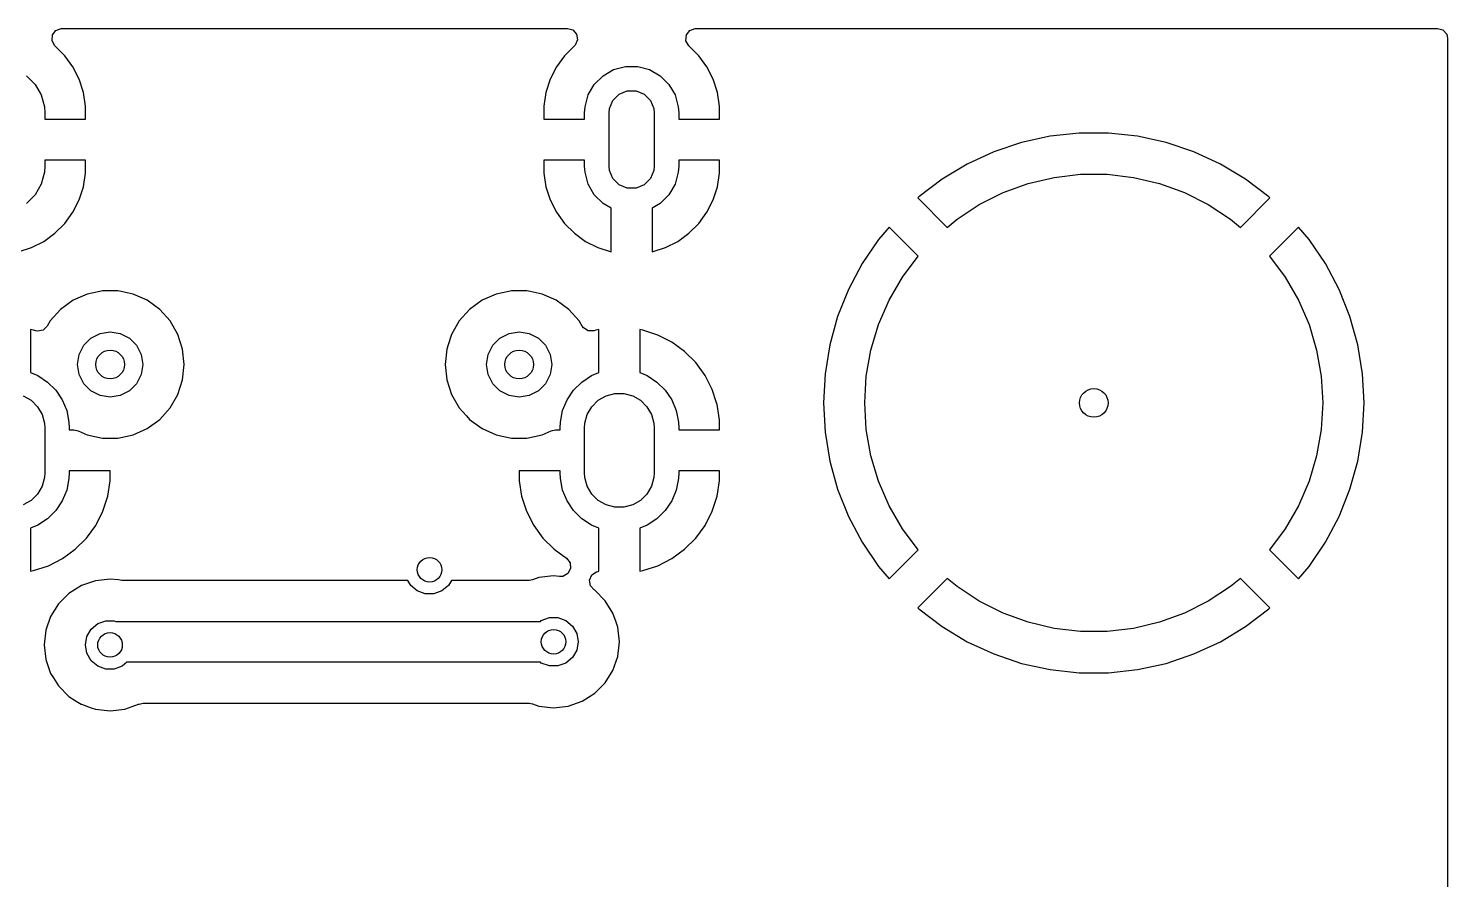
# Model space of a CAD drawing. Extents: x 0.03 to 1.97, y 0.03 to 3.58.
# Drawn here: x 1.287 to 1.97, y 3.171 to 3.58 of the extents above; entities that cross this region are included whole.
import ezdxf

# ---------------------------------------------------------------- set-up
doc = ezdxf.new("R2010")
doc.units = 0
doc.header["$MEASUREMENT"] = 0
doc.layers.add('BLACK', color=7, linetype='CONTINUOUS')

msp = doc.modelspace()

# ---------------------------------------------------------------- linework, layer by layer
at = {"layer": 'BLACK', "linetype": 'CONTINUOUS'}
for p, q in [((1.30043, 3.57932), (1.303, 3.58028)), ((1.303, 3.58028), (1.30335, 3.5803)), ((1.30335, 3.5803), (1.54665, 3.5803)), ((1.54665, 3.5803), (1.54929, 3.57952)), ((1.54929, 3.57952), (1.55109, 3.57744)), ((1.60554, 3.57932), (1.60812, 3.58028)), ((1.60812, 3.58028), (1.60847, 3.5803)), ((1.60847, 3.5803), (1.96541, 3.5803)), ((1.96541, 3.5803), (1.96805, 3.57952)), ((1.96805, 3.57952), (1.96985, 3.57744)), ((1.29858, 3.57438), (1.29878, 3.57712)), ((1.2999, 3.57196), (1.29858, 3.57438)), ((1.29878, 3.57712), (1.30043, 3.57932)), ((1.55148, 3.57472), (1.55034, 3.57222)), ((1.55109, 3.57744), (1.55148, 3.57472)), ((1.6037, 3.57438), (1.6039, 3.57712)), ((1.60502, 3.57196), (1.6037, 3.57438)), ((1.6039, 3.57712), (1.60554, 3.57932)), ((1.96985, 3.57744), (1.9703, 3.57541)), ((1.9703, 3.57541), (1.9703, 0.03459)), ((1.30472, 3.56714), (1.2999, 3.57196)), ((1.30864, 3.56175), (1.30472, 3.56714)), ((1.30472, 3.56714), (1.30472, 3.56714)), ((1.54528, 3.56714), (1.54136, 3.56175)), ((1.5501, 3.57196), (1.54528, 3.56714)), ((1.54528, 3.56714), (1.54528, 3.56714)), ((1.55034, 3.57222), (1.5501, 3.57196)), ((1.60984, 3.56714), (1.60502, 3.57196)), ((1.61376, 3.56175), (1.60984, 3.56714)), ((1.60984, 3.56714), (1.60984, 3.56714)), ((1.31166, 3.55581), (1.30864, 3.56175)), ((1.54136, 3.56175), (1.53834, 3.55581)), ((1.56378, 3.55753), (1.5689, 3.56048)), ((1.5689, 3.56048), (1.5746, 3.56201)), ((1.5746, 3.56201), (1.58051, 3.56201)), ((1.58051, 3.56201), (1.58622, 3.56048)), ((1.58622, 3.56048), (1.59134, 3.55753)), ((1.61678, 3.55581), (1.61376, 3.56175)), ((1.28622, 3.55753), (1.2904, 3.55335)), ((1.2904, 3.55335), (1.29336, 3.54823)), ((1.31372, 3.54948), (1.31166, 3.55581)), ((1.53834, 3.55581), (1.53628, 3.54948)), ((1.55664, 3.54823), (1.5596, 3.55335)), ((1.5596, 3.55335), (1.56378, 3.55753)), ((1.59134, 3.55753), (1.59552, 3.55335)), ((1.59552, 3.55335), (1.59847, 3.54823)), ((1.61884, 3.54948), (1.61678, 3.55581)), ((1.29336, 3.54823), (1.29489, 3.54252)), ((1.31476, 3.5429), (1.31372, 3.54948)), ((1.53628, 3.54948), (1.53524, 3.5429)), ((1.55511, 3.54252), (1.55664, 3.54823)), ((1.56694, 3.54168), (1.56856, 3.54558)), ((1.56856, 3.54558), (1.57154, 3.54857)), ((1.57154, 3.54857), (1.57545, 3.55019)), ((1.57545, 3.55019), (1.57967, 3.55019)), ((1.57967, 3.55019), (1.58357, 3.54857)), ((1.58357, 3.54857), (1.58656, 3.54558)), ((1.58656, 3.54558), (1.58818, 3.54168)), ((1.59847, 3.54823), (1.6, 3.54252)), ((1.61988, 3.5429), (1.61884, 3.54948)), ((1.29489, 3.54252), (1.29508, 3.53957)), ((1.29508, 3.53957), (1.29508, 3.53661)), ((1.31476, 3.53661), (1.31476, 3.5429)), ((1.53524, 3.5429), (1.53524, 3.53661)), ((1.55492, 3.53957), (1.55511, 3.54252)), ((1.55492, 3.53661), (1.55492, 3.53957)), ((1.56673, 3.53957), (1.56694, 3.54168)), ((1.56673, 3.51398), (1.56673, 3.53957)), ((1.58818, 3.54168), (1.58839, 3.53957)), ((1.58839, 3.53957), (1.58839, 3.51398)), ((1.6, 3.54252), (1.6002, 3.53957)), ((1.6002, 3.53957), (1.6002, 3.53661)), ((1.61988, 3.53661), (1.61988, 3.5429)), ((1.29508, 3.53661), (1.31476, 3.53661)), ((1.53524, 3.53661), (1.55492, 3.53661)), ((1.6002, 3.53661), (1.61988, 3.53661)), ((1.76519, 3.52537), (1.75184, 3.52087)), ((1.77895, 3.5284), (1.76519, 3.52537)), ((1.79296, 3.52992), (1.77895, 3.5284)), ((1.80704, 3.52992), (1.79296, 3.52992)), ((1.82105, 3.5284), (1.80704, 3.52992)), ((1.83481, 3.52537), (1.82105, 3.5284)), ((1.84816, 3.52087), (1.83481, 3.52537)), ((1.75184, 3.52087), (1.73905, 3.51496)), ((1.75184, 3.52087), (1.75184, 3.52087)), ((1.86095, 3.51496), (1.84816, 3.52087)), ((1.84816, 3.52087), (1.84816, 3.52087)), ((1.29508, 3.51398), (1.29489, 3.51102)), ((1.31476, 3.51693), (1.29508, 3.51693)), ((1.29508, 3.51693), (1.29508, 3.51398)), ((1.31476, 3.51065), (1.31476, 3.51693)), ((1.53524, 3.51693), (1.53524, 3.51065)), ((1.55492, 3.51693), (1.53524, 3.51693)), ((1.55492, 3.51398), (1.55492, 3.51693)), ((1.55511, 3.51102), (1.55492, 3.51398)), ((1.56694, 3.51186), (1.56673, 3.51398)), ((1.56856, 3.50796), (1.56694, 3.51186)), ((1.58818, 3.51186), (1.58656, 3.50796)), ((1.58839, 3.51398), (1.58818, 3.51186)), ((1.6002, 3.51398), (1.6, 3.51102)), ((1.61988, 3.51693), (1.6002, 3.51693)), ((1.6002, 3.51693), (1.6002, 3.51398)), ((1.61988, 3.51065), (1.61988, 3.51693)), ((1.73905, 3.51496), (1.72698, 3.50769)), ((1.87302, 3.50769), (1.86095, 3.51496)), ((1.29336, 3.50531), (1.2904, 3.5002)), ((1.29489, 3.51102), (1.29336, 3.50531)), ((1.31372, 3.50407), (1.31476, 3.51065)), ((1.53524, 3.51065), (1.53628, 3.50407)), ((1.55664, 3.50531), (1.55511, 3.51102)), ((1.5596, 3.5002), (1.55664, 3.50531)), ((1.57154, 3.50497), (1.56856, 3.50796)), ((1.57545, 3.50336), (1.57154, 3.50497)), ((1.58357, 3.50497), (1.57967, 3.50336)), ((1.58656, 3.50796), (1.58357, 3.50497)), ((1.59847, 3.50531), (1.59552, 3.5002)), ((1.6, 3.51102), (1.59847, 3.50531)), ((1.61884, 3.50407), (1.61988, 3.51065)), ((1.72698, 3.50769), (1.71577, 3.49917)), ((1.72698, 3.50769), (1.72698, 3.50769)), ((1.75634, 3.50122), (1.76838, 3.50561)), ((1.76838, 3.50561), (1.78086, 3.50856)), ((1.78086, 3.50856), (1.79359, 3.51005)), ((1.79359, 3.51005), (1.80641, 3.51005)), ((1.80641, 3.51005), (1.81914, 3.50856)), ((1.81914, 3.50856), (1.83162, 3.50561)), ((1.83162, 3.50561), (1.84366, 3.50122)), ((1.88423, 3.49917), (1.87302, 3.50769)), ((1.87302, 3.50769), (1.87302, 3.50769)), ((1.2904, 3.5002), (1.28622, 3.49602)), ((1.30864, 3.49179), (1.31166, 3.49773)), ((1.31166, 3.49773), (1.31372, 3.50407)), ((1.53628, 3.50407), (1.53834, 3.49773)), ((1.53834, 3.49773), (1.54136, 3.49179)), ((1.56378, 3.49602), (1.5596, 3.5002)), ((1.57967, 3.50336), (1.57545, 3.50336)), ((1.59552, 3.5002), (1.59134, 3.49602)), ((1.61376, 3.49179), (1.61678, 3.49773)), ((1.61678, 3.49773), (1.61884, 3.50407)), ((1.71577, 3.49917), (1.71525, 3.49867)), ((1.71525, 3.49867), (1.71525, 3.49867)), ((1.71525, 3.49867), (1.72945, 3.48446)), ((1.74488, 3.49547), (1.75634, 3.50122)), ((1.84366, 3.50122), (1.85512, 3.49547)), ((1.87055, 3.48446), (1.88475, 3.49867)), ((1.88475, 3.49867), (1.88423, 3.49917)), ((1.88423, 3.49917), (1.88423, 3.49917)), ((1.88475, 3.49867), (1.88475, 3.49867)), ((1.30472, 3.4864), (1.30864, 3.49179)), ((1.54136, 3.49179), (1.54528, 3.4864)), ((1.56772, 3.49374), (1.56378, 3.49602)), ((1.56772, 3.47268), (1.56772, 3.49374)), ((1.59134, 3.49602), (1.5874, 3.49374)), ((1.5874, 3.49374), (1.5874, 3.47268)), ((1.60984, 3.4864), (1.61376, 3.49179)), ((1.73417, 3.48842), (1.74488, 3.49547)), ((1.85512, 3.49547), (1.86583, 3.48842)), ((1.30001, 3.48169), (1.30472, 3.4864)), ((1.30472, 3.4864), (1.30472, 3.4864)), ((1.54528, 3.4864), (1.54528, 3.4864)), ((1.54528, 3.4864), (1.54999, 3.48169)), ((1.60513, 3.48169), (1.60984, 3.4864)), ((1.60984, 3.4864), (1.60984, 3.4864)), ((1.70143, 3.48465), (1.69642, 3.47874)), ((1.71541, 3.47067), (1.70143, 3.48465)), ((1.70143, 3.48465), (1.70143, 3.48465)), ((1.72945, 3.48446), (1.73417, 3.48842)), ((1.86583, 3.48842), (1.87055, 3.48446)), ((1.89857, 3.48465), (1.88459, 3.47067)), ((1.90358, 3.47874), (1.89857, 3.48465)), ((1.89857, 3.48465), (1.89857, 3.48465)), ((1.28869, 3.47475), (1.29462, 3.47778)), ((1.29462, 3.47778), (1.30001, 3.48169)), ((1.30001, 3.48169), (1.30001, 3.48169)), ((1.54999, 3.48169), (1.55538, 3.47778)), ((1.55538, 3.47778), (1.56131, 3.47475)), ((1.59381, 3.47475), (1.59974, 3.47778)), ((1.59974, 3.47778), (1.60513, 3.48169)), ((1.60513, 3.48169), (1.60513, 3.48169)), ((1.69642, 3.47874), (1.68851, 3.46708)), ((1.69642, 3.47874), (1.69642, 3.47874)), ((1.91149, 3.46708), (1.90358, 3.47874)), ((1.28235, 3.4727), (1.28869, 3.47475)), ((1.56131, 3.47475), (1.56765, 3.4727)), ((1.56765, 3.4727), (1.56772, 3.47268)), ((1.5874, 3.47268), (1.58747, 3.4727)), ((1.58747, 3.4727), (1.59381, 3.47475)), ((1.7079, 3.46058), (1.71541, 3.47067)), ((1.88459, 3.47067), (1.8921, 3.46058)), ((1.68851, 3.46708), (1.68191, 3.45463)), ((1.91809, 3.45463), (1.91149, 3.46708)), ((1.70149, 3.44947), (1.7079, 3.46058)), ((1.8921, 3.46058), (1.89851, 3.44947)), ((1.31556, 3.45241), (1.30875, 3.44938)), ((1.32157, 3.45369), (1.31556, 3.45241)), ((1.31556, 3.45241), (1.31556, 3.45241)), ((1.32285, 3.45396), (1.32157, 3.45369)), ((1.3303, 3.45396), (1.32285, 3.45396)), ((1.33185, 3.45363), (1.3303, 3.45396)), ((1.33759, 3.45241), (1.33185, 3.45363)), ((1.3444, 3.44938), (1.33759, 3.45241)), ((1.33759, 3.45241), (1.33759, 3.45241)), ((1.51241, 3.45241), (1.5056, 3.44938)), ((1.51842, 3.45369), (1.51241, 3.45241)), ((1.51241, 3.45241), (1.51241, 3.45241)), ((1.5197, 3.45396), (1.51842, 3.45369)), ((1.52715, 3.45396), (1.5197, 3.45396)), ((1.5287, 3.45363), (1.52715, 3.45396)), ((1.53444, 3.45241), (1.5287, 3.45363)), ((1.54125, 3.44938), (1.53444, 3.45241)), ((1.53444, 3.45241), (1.53444, 3.45241)), ((1.68191, 3.45463), (1.6767, 3.44154)), ((1.68191, 3.45463), (1.68191, 3.45463)), ((1.9233, 3.44154), (1.91809, 3.45463)), ((1.91809, 3.45463), (1.91809, 3.45463)), ((1.30272, 3.445), (1.29773, 3.43946)), ((1.30875, 3.44938), (1.30272, 3.445)), ((1.30875, 3.44938), (1.30875, 3.44938)), ((1.35043, 3.445), (1.3444, 3.44938)), ((1.3444, 3.44938), (1.3444, 3.44938)), ((1.35541, 3.43946), (1.35043, 3.445)), ((1.35043, 3.445), (1.35043, 3.445)), ((1.49957, 3.445), (1.49459, 3.43946)), ((1.5056, 3.44938), (1.49957, 3.445)), ((1.5056, 3.44938), (1.5056, 3.44938)), ((1.54728, 3.445), (1.54125, 3.44938)), ((1.54125, 3.44938), (1.54125, 3.44938)), ((1.55227, 3.43946), (1.54728, 3.445)), ((1.54728, 3.445), (1.54728, 3.445)), ((1.69641, 3.4377), (1.70149, 3.44947)), ((1.89851, 3.44947), (1.90359, 3.4377)), ((1.29628, 3.43694), (1.29429, 3.43504)), ((1.29773, 3.43946), (1.29628, 3.43694)), ((1.29773, 3.43946), (1.29773, 3.43946)), ((1.35914, 3.433), (1.35541, 3.43946)), ((1.49459, 3.43946), (1.49086, 3.433)), ((1.55372, 3.43694), (1.55227, 3.43946)), ((1.55435, 3.43608), (1.55372, 3.43694)), ((1.5567, 3.43466), (1.55435, 3.43608)), ((1.6767, 3.44154), (1.67293, 3.42797)), ((1.6767, 3.44154), (1.6767, 3.44154)), ((1.69274, 3.42542), (1.69641, 3.4377)), ((1.90359, 3.4377), (1.90726, 3.42542)), ((1.92707, 3.42797), (1.9233, 3.44154)), ((1.9233, 3.44154), (1.9233, 3.44154)), ((1.28964, 3.43503), (1.28819, 3.43526)), ((1.28819, 3.43526), (1.28819, 3.41466)), ((1.29055, 3.43474), (1.28964, 3.43503)), ((1.29159, 3.43452), (1.29055, 3.43474)), ((1.29429, 3.43504), (1.29159, 3.43452)), ((1.31383, 3.42776), (1.31732, 3.43124)), ((1.31732, 3.43124), (1.32171, 3.43348)), ((1.32171, 3.43348), (1.32657, 3.43425)), ((1.32657, 3.43425), (1.33144, 3.43348)), ((1.33144, 3.43348), (1.33583, 3.43124)), ((1.33583, 3.43124), (1.33932, 3.42776)), ((1.36144, 3.42592), (1.35914, 3.433)), ((1.49086, 3.433), (1.48922, 3.42797)), ((1.49086, 3.433), (1.49086, 3.433)), ((1.51068, 3.42776), (1.51417, 3.43124)), ((1.51417, 3.43124), (1.51856, 3.43348)), ((1.51856, 3.43348), (1.52343, 3.43425)), ((1.52343, 3.43425), (1.52829, 3.43348)), ((1.52829, 3.43348), (1.53268, 3.43124)), ((1.53268, 3.43124), (1.53617, 3.42776)), ((1.55945, 3.43474), (1.5567, 3.43466)), ((1.56036, 3.43503), (1.55945, 3.43474)), ((1.56181, 3.43526), (1.56036, 3.43503)), ((1.56036, 3.43503), (1.56036, 3.43503)), ((1.56181, 3.41466), (1.56181, 3.43526)), ((1.58295, 3.43503), (1.5815, 3.43526)), ((1.5815, 3.43526), (1.5815, 3.41466)), ((1.59017, 3.43269), (1.58295, 3.43503)), ((1.58295, 3.43503), (1.58295, 3.43503)), ((1.59693, 3.42924), (1.59017, 3.43269)), ((1.59017, 3.43269), (1.59017, 3.43269)), ((1.60307, 3.42478), (1.59693, 3.42924)), ((1.31083, 3.4185), (1.3116, 3.42337)), ((1.3116, 3.42337), (1.31383, 3.42776)), ((1.33932, 3.42776), (1.34155, 3.42337)), ((1.34155, 3.42337), (1.34232, 3.4185)), ((1.36222, 3.4185), (1.36144, 3.42592)), ((1.48856, 3.42592), (1.48778, 3.4185)), ((1.48922, 3.42797), (1.48856, 3.42592)), ((1.50768, 3.4185), (1.50845, 3.42337)), ((1.50845, 3.42337), (1.51068, 3.42776)), ((1.53617, 3.42776), (1.5384, 3.42337)), ((1.5384, 3.42337), (1.53917, 3.4185)), ((1.60844, 3.41941), (1.60307, 3.42478)), ((1.60307, 3.42478), (1.60307, 3.42478)), ((1.67293, 3.42797), (1.67065, 3.41407)), ((1.67293, 3.42797), (1.67293, 3.42797)), ((1.69051, 3.4128), (1.69274, 3.42542)), ((1.90726, 3.42542), (1.90949, 3.4128)), ((1.92935, 3.41407), (1.92707, 3.42797)), ((1.92707, 3.42797), (1.92707, 3.42797)), ((1.3116, 3.41364), (1.31083, 3.4185)), ((1.34232, 3.4185), (1.34155, 3.41364)), ((1.36144, 3.41109), (1.36222, 3.4185)), ((1.48778, 3.4185), (1.48856, 3.41109)), ((1.50845, 3.41364), (1.50768, 3.4185)), ((1.53917, 3.4185), (1.5384, 3.41364)), ((1.6129, 3.41327), (1.60844, 3.41941)), ((1.60844, 3.41941), (1.60844, 3.41941)), ((1.28819, 3.41466), (1.2918, 3.41317)), ((1.2918, 3.41317), (1.29645, 3.41006)), ((1.29645, 3.41006), (1.30041, 3.4061)), ((1.31383, 3.40925), (1.3116, 3.41364)), ((1.31732, 3.40576), (1.31383, 3.40925)), ((1.33932, 3.40925), (1.33583, 3.40576)), ((1.34155, 3.41364), (1.33932, 3.40925)), ((1.35914, 3.404), (1.36144, 3.41109)), ((1.48856, 3.41109), (1.48856, 3.41109)), ((1.48856, 3.41109), (1.49086, 3.404)), ((1.51068, 3.40925), (1.50845, 3.41364)), ((1.51417, 3.40576), (1.51068, 3.40925)), ((1.53617, 3.40925), (1.53268, 3.40576)), ((1.5384, 3.41364), (1.53617, 3.40925)), ((1.54959, 3.4061), (1.55355, 3.41006)), ((1.55355, 3.41006), (1.5582, 3.41317)), ((1.5582, 3.41317), (1.56181, 3.41466)), ((1.5815, 3.41466), (1.58511, 3.41317)), ((1.58511, 3.41317), (1.58976, 3.41006)), ((1.58976, 3.41006), (1.59372, 3.4061)), ((1.61635, 3.40651), (1.6129, 3.41327)), ((1.67065, 3.41407), (1.66989, 3.4)), ((1.67065, 3.41407), (1.67065, 3.41407)), ((1.68976, 3.4), (1.69051, 3.4128)), ((1.90949, 3.4128), (1.91024, 3.4)), ((1.93011, 3.4), (1.92935, 3.41407)), ((1.92935, 3.41407), (1.92935, 3.41407)), ((1.28475, 3.40345), (1.28853, 3.40127)), ((1.30041, 3.4061), (1.30352, 3.40145)), ((1.32171, 3.40353), (1.31732, 3.40576)), ((1.32657, 3.40276), (1.32171, 3.40353)), ((1.33144, 3.40353), (1.32657, 3.40276)), ((1.33583, 3.40576), (1.33144, 3.40353)), ((1.35541, 3.39755), (1.35914, 3.404)), ((1.49086, 3.404), (1.49086, 3.404)), ((1.49086, 3.404), (1.49459, 3.39755)), ((1.51856, 3.40353), (1.51417, 3.40576)), ((1.52343, 3.40276), (1.51856, 3.40353)), ((1.52829, 3.40353), (1.52343, 3.40276)), ((1.53268, 3.40576), (1.52829, 3.40353)), ((1.54648, 3.40145), (1.54959, 3.4061)), ((1.56147, 3.40127), (1.56525, 3.40345)), ((1.56525, 3.40345), (1.56947, 3.40458)), ((1.56947, 3.40458), (1.57384, 3.40458)), ((1.57384, 3.40458), (1.57806, 3.40345)), ((1.57806, 3.40345), (1.58184, 3.40127)), ((1.59372, 3.4061), (1.59683, 3.40145)), ((1.61635, 3.40651), (1.61635, 3.40651)), ((1.61846, 3.4), (1.61635, 3.40651)), ((1.28853, 3.40127), (1.29162, 3.39818)), ((1.29162, 3.39818), (1.29381, 3.3944)), ((1.30352, 3.40145), (1.30566, 3.39628)), ((1.30566, 3.39628), (1.30675, 3.39079)), ((1.35043, 3.39201), (1.35541, 3.39755)), ((1.49459, 3.39755), (1.49801, 3.39375)), ((1.54325, 3.39079), (1.54434, 3.39628)), ((1.54434, 3.39628), (1.54648, 3.40145)), ((1.55619, 3.3944), (1.55838, 3.39818)), ((1.55838, 3.39818), (1.56147, 3.40127)), ((1.58184, 3.40127), (1.58493, 3.39818)), ((1.58493, 3.39818), (1.58711, 3.3944)), ((1.59683, 3.40145), (1.59897, 3.39628)), ((1.59897, 3.39628), (1.60006, 3.39079)), ((1.61869, 3.39929), (1.61846, 3.4)), ((1.61988, 3.39179), (1.61869, 3.39929)), ((1.66989, 3.4), (1.67065, 3.38593)), ((1.66989, 3.4), (1.66989, 3.4)), ((1.69051, 3.3872), (1.68976, 3.4)), ((1.91024, 3.4), (1.90949, 3.3872)), ((1.92935, 3.38593), (1.93011, 3.4)), ((1.93011, 3.4), (1.93011, 3.4)), ((1.29381, 3.3944), (1.29494, 3.39018)), ((1.29494, 3.39018), (1.29508, 3.38799)), ((1.30675, 3.39079), (1.30689, 3.38799)), ((1.3444, 3.38763), (1.35043, 3.39201)), ((1.49801, 3.39375), (1.49957, 3.39201)), ((1.49957, 3.39201), (1.5056, 3.38763)), ((1.54311, 3.38799), (1.54325, 3.39079)), ((1.55492, 3.38799), (1.55506, 3.39018)), ((1.55506, 3.39018), (1.55619, 3.3944)), ((1.58711, 3.3944), (1.58824, 3.39018)), ((1.58824, 3.39018), (1.58839, 3.38799)), ((1.60006, 3.39079), (1.6002, 3.38799)), ((1.61988, 3.38701), (1.61988, 3.39179)), ((1.29508, 3.38799), (1.29508, 3.36634)), ((1.30689, 3.38799), (1.30689, 3.38701)), ((1.30689, 3.38701), (1.30911, 3.38701)), ((1.30911, 3.38701), (1.3111, 3.38659)), ((1.3111, 3.38659), (1.31556, 3.3846)), ((1.31556, 3.3846), (1.31556, 3.3846)), ((1.31556, 3.3846), (1.32285, 3.38305)), ((1.32285, 3.38305), (1.32285, 3.38305)), ((1.32285, 3.38305), (1.3303, 3.38305)), ((1.3303, 3.38305), (1.33759, 3.3846)), ((1.3303, 3.38305), (1.3303, 3.38305)), ((1.33759, 3.3846), (1.3444, 3.38763)), ((1.5056, 3.38763), (1.5056, 3.38763)), ((1.5056, 3.38763), (1.51241, 3.3846)), ((1.51241, 3.3846), (1.51241, 3.3846)), ((1.51241, 3.3846), (1.5197, 3.38305)), ((1.5197, 3.38305), (1.5197, 3.38305)), ((1.5197, 3.38305), (1.52715, 3.38305)), ((1.52715, 3.38305), (1.53444, 3.3846)), ((1.52715, 3.38305), (1.52715, 3.38305)), ((1.53444, 3.3846), (1.53743, 3.38593)), ((1.53743, 3.38593), (1.5389, 3.38659)), ((1.5389, 3.38659), (1.54089, 3.38701)), ((1.54089, 3.38701), (1.54311, 3.38701)), ((1.54311, 3.38701), (1.54311, 3.38799)), ((1.55492, 3.36634), (1.55492, 3.38799)), ((1.58839, 3.38799), (1.58839, 3.36634)), ((1.6002, 3.38799), (1.6002, 3.38701)), ((1.6002, 3.38701), (1.61988, 3.38701)), ((1.67065, 3.38593), (1.67065, 3.38593)), ((1.67065, 3.38593), (1.67293, 3.37203)), ((1.69274, 3.37458), (1.69051, 3.3872)), ((1.90949, 3.3872), (1.90726, 3.37458)), ((1.92707, 3.37203), (1.92935, 3.38593)), ((1.92935, 3.38593), (1.92935, 3.38593)), ((1.69641, 3.3623), (1.69274, 3.37458)), ((1.90726, 3.37458), (1.90359, 3.3623)), ((1.67293, 3.37203), (1.67293, 3.37203)), ((1.67293, 3.37203), (1.6767, 3.35846)), ((1.9233, 3.35846), (1.92707, 3.37203)), ((1.92707, 3.37203), (1.92707, 3.37203)), ((1.29494, 3.36415), (1.29381, 3.35994)), ((1.29508, 3.36634), (1.29494, 3.36415)), ((1.30675, 3.36354), (1.30566, 3.35805)), ((1.30689, 3.36634), (1.30675, 3.36354)), ((1.32657, 3.36732), (1.30689, 3.36732)), ((1.30689, 3.36732), (1.30689, 3.36634)), ((1.32539, 3.35505), (1.32657, 3.36254)), ((1.32657, 3.36254), (1.32657, 3.36732)), ((1.54311, 3.36732), (1.52343, 3.36732)), ((1.52343, 3.36732), (1.52343, 3.36254)), ((1.52343, 3.36254), (1.52461, 3.35505)), ((1.54311, 3.36634), (1.54311, 3.36732)), ((1.54325, 3.36354), (1.54311, 3.36634)), ((1.54434, 3.35805), (1.54325, 3.36354)), ((1.55506, 3.36415), (1.55492, 3.36634)), ((1.55619, 3.35994), (1.55506, 3.36415)), ((1.58824, 3.36415), (1.58711, 3.35994)), ((1.58839, 3.36634), (1.58824, 3.36415)), ((1.60006, 3.36354), (1.59897, 3.35805)), ((1.6002, 3.36634), (1.60006, 3.36354)), ((1.61988, 3.36732), (1.6002, 3.36732)), ((1.6002, 3.36732), (1.6002, 3.36634)), ((1.61869, 3.35505), (1.61988, 3.36254)), ((1.61988, 3.36254), (1.61988, 3.36732)), ((1.70149, 3.35053), (1.69641, 3.3623)), ((1.90359, 3.3623), (1.89851, 3.35053)), ((1.29162, 3.35615), (1.28853, 3.35306)), ((1.29381, 3.35994), (1.29162, 3.35615)), ((1.30566, 3.35805), (1.30352, 3.35288)), ((1.32304, 3.34783), (1.32539, 3.35505)), ((1.52461, 3.35505), (1.52696, 3.34783)), ((1.54648, 3.35288), (1.54434, 3.35805)), ((1.55838, 3.35615), (1.55619, 3.35994)), ((1.56147, 3.35306), (1.55838, 3.35615)), ((1.58493, 3.35615), (1.58184, 3.35306)), ((1.58711, 3.35994), (1.58493, 3.35615)), ((1.59897, 3.35805), (1.59683, 3.35288)), ((1.61635, 3.34783), (1.61869, 3.35505)), ((1.6767, 3.35846), (1.6767, 3.35846)), ((1.6767, 3.35846), (1.68191, 3.34537)), ((1.91809, 3.34537), (1.9233, 3.35846)), ((1.9233, 3.35846), (1.9233, 3.35846)), ((1.28853, 3.35306), (1.28475, 3.35088)), ((1.30041, 3.34823), (1.29645, 3.34427)), ((1.30352, 3.35288), (1.30041, 3.34823)), ((1.31959, 3.34106), (1.32304, 3.34783)), ((1.32304, 3.34783), (1.32304, 3.34783)), ((1.52696, 3.34783), (1.52696, 3.34783)), ((1.52696, 3.34783), (1.53041, 3.34106)), ((1.54959, 3.34823), (1.54648, 3.35288)), ((1.55355, 3.34427), (1.54959, 3.34823)), ((1.56525, 3.35088), (1.56147, 3.35306)), ((1.56947, 3.34975), (1.56525, 3.35088)), ((1.57384, 3.34975), (1.56947, 3.34975)), ((1.57806, 3.35088), (1.57384, 3.34975)), ((1.58184, 3.35306), (1.57806, 3.35088)), ((1.59372, 3.34823), (1.58976, 3.34427)), ((1.59683, 3.35288), (1.59372, 3.34823)), ((1.6129, 3.34106), (1.61635, 3.34783)), ((1.61635, 3.34783), (1.61635, 3.34783)), ((1.7079, 3.33942), (1.70149, 3.35053)), ((1.89851, 3.35053), (1.8921, 3.33942)), ((1.2918, 3.34117), (1.28819, 3.33967)), ((1.29645, 3.34427), (1.2918, 3.34117)), ((1.31513, 3.33492), (1.31959, 3.34106)), ((1.53041, 3.34106), (1.53487, 3.33492)), ((1.5582, 3.34117), (1.55355, 3.34427)), ((1.56181, 3.33967), (1.5582, 3.34117)), ((1.58511, 3.34117), (1.5815, 3.33967)), ((1.58976, 3.34427), (1.58511, 3.34117)), ((1.60844, 3.33492), (1.6129, 3.34106)), ((1.68191, 3.34537), (1.68191, 3.34537)), ((1.68191, 3.34537), (1.68851, 3.33292)), ((1.91149, 3.33292), (1.91809, 3.34537)), ((1.91809, 3.34537), (1.91809, 3.34537)), ((1.28819, 3.33967), (1.28819, 3.31907)), ((1.30977, 3.32955), (1.31513, 3.33492)), ((1.31513, 3.33492), (1.31513, 3.33492)), ((1.53487, 3.33492), (1.53487, 3.33492)), ((1.53487, 3.33492), (1.54023, 3.32955)), ((1.56181, 3.31907), (1.56181, 3.33967)), ((1.5815, 3.33967), (1.5815, 3.31907)), ((1.60307, 3.32955), (1.60844, 3.33492)), ((1.60844, 3.33492), (1.60844, 3.33492)), ((1.71541, 3.32933), (1.7079, 3.33942)), ((1.8921, 3.33942), (1.88459, 3.32933)), ((1.30362, 3.32509), (1.30976, 3.32955)), ((1.30976, 3.32955), (1.30977, 3.32955)), ((1.54023, 3.32955), (1.54024, 3.32955)), ((1.54024, 3.32955), (1.54623, 3.3252)), ((1.59693, 3.32509), (1.60307, 3.32955)), ((1.60307, 3.32955), (1.60307, 3.32955)), ((1.68851, 3.33292), (1.69642, 3.32126)), ((1.70143, 3.31535), (1.71541, 3.32933)), ((1.88459, 3.32933), (1.89857, 3.31535)), ((1.90358, 3.32126), (1.91149, 3.33292)), ((1.28964, 3.3193), (1.29686, 3.32164)), ((1.29686, 3.32164), (1.30362, 3.32509)), ((1.29686, 3.32164), (1.29686, 3.32164)), ((1.54623, 3.3252), (1.54791, 3.32302)), ((1.54814, 3.32028), (1.54686, 3.31785)), ((1.54791, 3.32302), (1.54814, 3.32028)), ((1.58295, 3.3193), (1.59017, 3.32164)), ((1.59017, 3.32164), (1.59693, 3.32509)), ((1.59017, 3.32164), (1.59017, 3.32164)), ((1.69642, 3.32126), (1.70143, 3.31535)), ((1.89857, 3.31535), (1.90358, 3.32126)), ((1.90358, 3.32126), (1.90358, 3.32126)), ((1.28819, 3.31907), (1.28964, 3.3193)), ((1.28964, 3.3193), (1.28964, 3.3193)), ((1.31944, 3.31442), (1.31274, 3.31207)), ((1.3265, 3.31522), (1.31944, 3.31442)), ((1.31944, 3.31442), (1.31944, 3.31442)), ((1.3305, 3.31476), (1.3265, 3.31522)), ((1.3265, 3.31522), (1.3265, 3.31522)), ((1.33216, 3.31458), (1.3305, 3.31476)), ((1.3327, 3.31455), (1.33216, 3.31458)), ((1.46985, 3.31455), (1.3327, 3.31455)), ((1.47127, 3.31209), (1.46985, 3.31455)), ((1.49078, 3.31455), (1.48936, 3.31209)), ((1.52819, 3.31455), (1.49078, 3.31455)), ((1.5298, 3.31482), (1.52819, 3.31455)), ((1.53294, 3.31592), (1.5298, 3.31482)), ((1.54, 3.31672), (1.53294, 3.31592)), ((1.53294, 3.31592), (1.53294, 3.31592)), ((1.54281, 3.3164), (1.54, 3.31672)), ((1.54, 3.31672), (1.54, 3.31672)), ((1.54446, 3.31649), (1.54281, 3.3164)), ((1.54686, 3.31785), (1.54446, 3.31649)), ((1.5573, 3.31472), (1.55842, 3.31723)), ((1.55772, 3.312), (1.5573, 3.31472)), ((1.55842, 3.31723), (1.56072, 3.31874)), ((1.56072, 3.31874), (1.56149, 3.3188)), ((1.56149, 3.3188), (1.56181, 3.31907)), ((1.5815, 3.31907), (1.58295, 3.3193)), ((1.58295, 3.3193), (1.58295, 3.3193)), ((1.70143, 3.31535), (1.70143, 3.31535)), ((1.72945, 3.31554), (1.71525, 3.30133)), ((1.73417, 3.31158), (1.72945, 3.31554)), ((1.87055, 3.31554), (1.86583, 3.31158)), ((1.88475, 3.30133), (1.87055, 3.31554)), ((1.30673, 3.3083), (1.3017, 3.30327)), ((1.31274, 3.31207), (1.30673, 3.3083)), ((1.47441, 3.30946), (1.47127, 3.31209)), ((1.47826, 3.30805), (1.47441, 3.30946)), ((1.48237, 3.30805), (1.47826, 3.30805)), ((1.48622, 3.30946), (1.48237, 3.30805)), ((1.48936, 3.31209), (1.48622, 3.30946)), ((1.55955, 3.30994), (1.55772, 3.312)), ((1.55977, 3.3098), (1.55955, 3.30994)), ((1.5648, 3.30477), (1.55977, 3.3098)), ((1.74488, 3.30453), (1.73417, 3.31158)), ((1.86583, 3.31158), (1.85512, 3.30453)), ((1.3017, 3.30327), (1.29793, 3.29726)), ((1.56857, 3.29876), (1.5648, 3.30477)), ((1.71525, 3.30133), (1.71525, 3.30133)), ((1.71525, 3.30133), (1.71577, 3.30083)), ((1.71577, 3.30083), (1.71577, 3.30083)), ((1.71577, 3.30083), (1.72698, 3.29231)), ((1.75634, 3.29878), (1.74488, 3.30453)), ((1.85512, 3.30453), (1.84366, 3.29878)), ((1.87302, 3.29231), (1.88423, 3.30083)), ((1.88423, 3.30083), (1.88475, 3.30133)), ((1.29793, 3.29726), (1.29558, 3.29056)), ((1.31745, 3.29109), (1.32059, 3.29373)), ((1.32059, 3.29373), (1.32445, 3.29513)), ((1.32445, 3.29513), (1.32855, 3.29513)), ((1.32855, 3.29513), (1.32935, 3.29484)), ((1.32935, 3.29484), (1.53363, 3.29484)), ((1.53363, 3.29484), (1.53409, 3.29523)), ((1.53409, 3.29523), (1.53795, 3.29663)), ((1.53795, 3.29663), (1.54205, 3.29663)), ((1.54205, 3.29663), (1.54591, 3.29523)), ((1.54591, 3.29523), (1.54905, 3.29259)), ((1.54905, 3.29259), (1.5511, 3.28904)), ((1.57005, 3.29453), (1.56857, 3.29876)), ((1.57092, 3.29206), (1.57005, 3.29453)), ((1.76838, 3.29439), (1.75634, 3.29878)), ((1.78086, 3.29144), (1.76838, 3.29439)), ((1.83162, 3.29439), (1.81914, 3.29144)), ((1.84366, 3.29878), (1.83162, 3.29439)), ((1.29558, 3.29056), (1.29478, 3.2835)), ((1.29558, 3.29056), (1.29558, 3.29056)), ((1.31469, 3.2835), (1.3154, 3.28754)), ((1.3154, 3.28754), (1.31745, 3.29109)), ((1.5511, 3.28904), (1.55181, 3.285)), ((1.57172, 3.285), (1.57092, 3.29206)), ((1.57092, 3.29206), (1.57092, 3.29206)), ((1.72698, 3.29231), (1.72698, 3.29231)), ((1.72698, 3.29231), (1.73905, 3.28504)), ((1.79359, 3.28995), (1.78086, 3.29144)), ((1.80641, 3.28995), (1.79359, 3.28995)), ((1.81914, 3.29144), (1.80641, 3.28995)), ((1.86095, 3.28504), (1.87302, 3.29231)), ((1.87302, 3.29231), (1.87302, 3.29231)), ((1.29478, 3.2835), (1.29558, 3.27644)), ((1.29478, 3.2835), (1.29478, 3.2835)), ((1.3154, 3.27946), (1.31469, 3.2835)), ((1.31745, 3.27591), (1.3154, 3.27946)), ((1.5511, 3.28096), (1.54905, 3.27741)), ((1.55181, 3.285), (1.5511, 3.28096)), ((1.57092, 3.27794), (1.57155, 3.2835)), ((1.57155, 3.2835), (1.57172, 3.285)), ((1.57172, 3.285), (1.57172, 3.285)), ((1.73905, 3.28504), (1.75184, 3.27913)), ((1.75184, 3.27913), (1.75184, 3.27913)), ((1.75184, 3.27913), (1.76519, 3.27463)), ((1.83481, 3.27463), (1.84816, 3.27913)), ((1.84816, 3.27913), (1.86095, 3.28504)), ((1.84816, 3.27913), (1.84816, 3.27913)), ((1.29558, 3.27644), (1.29558, 3.27644)), ((1.29558, 3.27644), (1.29793, 3.26974)), ((1.32059, 3.27327), (1.31745, 3.27591)), ((1.32445, 3.27187), (1.32059, 3.27327)), ((1.33241, 3.27327), (1.32855, 3.27187)), ((1.33465, 3.27516), (1.33241, 3.27327)), ((1.53363, 3.27516), (1.33465, 3.27516)), ((1.53409, 3.27477), (1.53363, 3.27516)), ((1.53795, 3.27337), (1.53409, 3.27477)), ((1.54205, 3.27337), (1.53795, 3.27337)), ((1.54591, 3.27477), (1.54205, 3.27337)), ((1.54905, 3.27741), (1.54591, 3.27477)), ((1.56857, 3.27124), (1.57092, 3.27794)), ((1.76519, 3.27463), (1.77895, 3.2716)), ((1.82105, 3.2716), (1.83481, 3.27463)), ((1.29793, 3.26974), (1.29928, 3.26758)), ((1.29928, 3.26758), (1.3017, 3.26373)), ((1.32855, 3.27187), (1.32445, 3.27187)), ((1.55977, 3.2602), (1.5648, 3.26523)), ((1.5648, 3.26523), (1.56857, 3.27124)), ((1.77895, 3.2716), (1.79296, 3.27008)), ((1.79296, 3.27008), (1.79296, 3.27008)), ((1.79296, 3.27008), (1.80704, 3.27008)), ((1.80704, 3.27008), (1.82105, 3.2716)), ((1.80704, 3.27008), (1.80704, 3.27008)), ((1.3017, 3.26373), (1.30673, 3.2587)), ((1.30673, 3.2587), (1.31028, 3.25647)), ((1.55376, 3.25643), (1.55977, 3.2602)), ((1.31028, 3.25647), (1.31263, 3.25499)), ((1.31263, 3.25499), (1.31274, 3.25493)), ((1.31274, 3.25493), (1.31743, 3.25328)), ((1.31743, 3.25328), (1.31944, 3.25258)), ((1.31944, 3.25258), (1.31944, 3.25258)), ((1.31944, 3.25258), (1.3265, 3.25178)), ((1.3265, 3.25178), (1.33356, 3.25258)), ((1.3265, 3.25178), (1.3265, 3.25178)), ((1.3265, 3.25178), (1.3265, 3.25178)), ((1.33356, 3.25258), (1.33711, 3.25382)), ((1.33356, 3.25258), (1.33356, 3.25258)), ((1.33356, 3.25258), (1.33356, 3.25258)), ((1.33356, 3.25258), (1.33356, 3.25258)), ((1.33356, 3.25258), (1.33356, 3.25258)), ((1.33711, 3.25382), (1.34026, 3.25493)), ((1.34026, 3.25493), (1.34035, 3.25497)), ((1.34026, 3.25493), (1.34026, 3.25493)), ((1.34035, 3.25497), (1.34045, 3.25499)), ((1.34045, 3.25499), (1.34052, 3.25502)), ((1.34052, 3.25501), (1.34247, 3.25545)), ((1.34052, 3.25502), (1.34052, 3.25501)), ((1.34247, 3.25545), (1.52819, 3.25545)), ((1.52819, 3.25545), (1.5298, 3.25518)), ((1.5298, 3.25518), (1.53294, 3.25408)), ((1.53294, 3.25408), (1.53294, 3.25408)), ((1.53294, 3.25408), (1.54, 3.25328)), ((1.54, 3.25328), (1.54706, 3.25408)), ((1.54, 3.25328), (1.54, 3.25328)), ((1.54, 3.25328), (1.54, 3.25328)), ((1.54706, 3.25408), (1.55376, 3.25643)), ((1.54706, 3.25408), (1.54706, 3.25408)), ((1.54706, 3.25408), (1.54706, 3.25408))]:
    msp.add_line(p, q, dxfattribs=at)
at = {"layer": 'BLACK'}
for centre, radius in [((1.32657, 3.4185), 0.00689), ((1.52343, 3.4185), 0.00689), ((1.8, 3.4), 0.00689), ((1.48031, 3.31969), 0.00591), ((1.3265, 3.2835), 0.00591), ((1.54, 3.285), 0.00591)]:
    msp.add_circle(centre, radius, dxfattribs=at)

doc.saveas('drawing.dxf')
